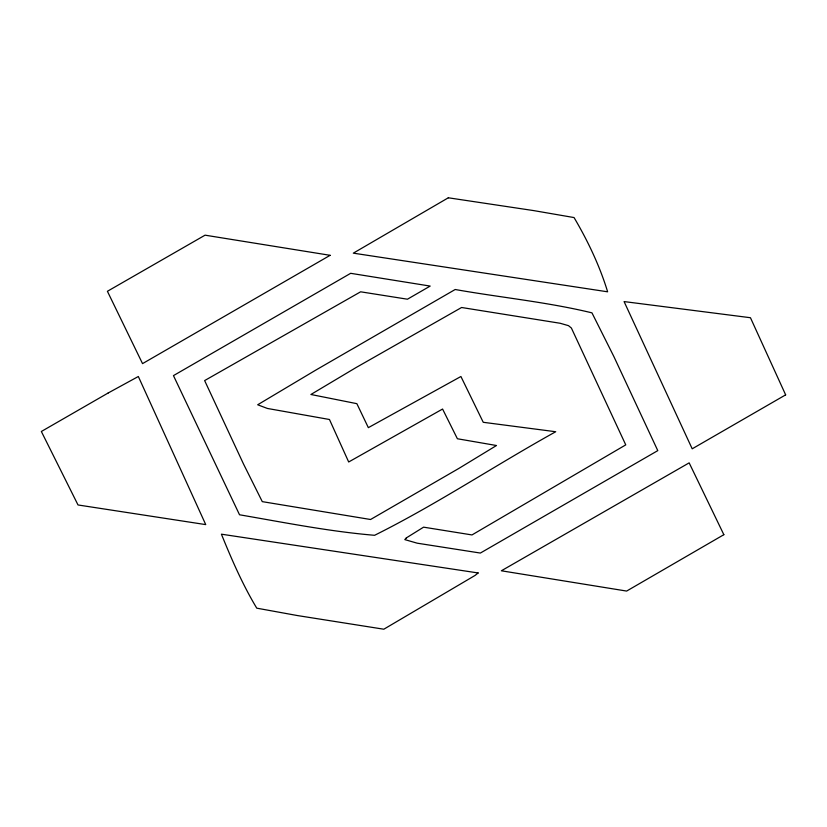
<?xml version="1.0" encoding="UTF-8"?>
<svg xmlns="http://www.w3.org/2000/svg" width="827" height="827" viewBox="0 0 827 827"><rect width="100%" height="100%" fill="white"/><g stroke="black" fill="none" stroke-linecap="round" stroke-linejoin="round"><path stroke-width="1.24" d="M406.336 537.901L404.796 539.607L417.201 543.184L480.363 553.056L657.785 450.622L613.882 356.582L591.956 312.854C546.998 301.958 500.686 297.575 455.181 289.502L316.007 369.979L257.673 404.775L267.421 408.455L329.466 419.496L348.684 461.983L442.579 409.034L457.393 438.755L496.489 445.515L458.747 468.495L370.568 519.501L262.283 501.638L243.5 463.988L204.631 380.585L360.624 291.807L407.442 299.209L430.174 286.08L350.669 273.313L173.463 375.613L239.53 514.776C284.302 522.499 329.508 531.534 374.6 535.296C436.832 504.274 494.949 465.456 555.713 431.735L483.247 422.297L460.918 376.502L368.346 427.652L356.861 403.669L310.911 394.489L356.199 367.467L461.59 307.499L560.189 323.274L568.5 325.662L571.385 328.03L625.75 444.874L471.979 534.935L423.579 527.161L406.336 537.901M330.128 255.316L142.533 363.622L107.407 291.29L205.065 235.168L330.128 255.316M478.151 572.956L475.101 575.416L383.821 629.213L297.348 615.546L256.763 608.165C242.662 584.751 231.684 559.476 221.409 534.18L478.151 572.956M448.327 197.787L353.315 253.155L607.628 291.807C599.761 265.953 587.801 240.843 574.052 217.563L533.808 210.616L448.327 197.787M723.852 534.687L626.639 591.067L501.369 570.785L689.16 462.862L723.852 534.687M785.65 394.861L692.199 448.813L624.075 301.576L750.451 317.723L785.65 394.861M108.172 392.99L41.35 431.487L78.017 504.966L205.737 524.607L138.336 376.502L108.172 392.99"/></g></svg>
